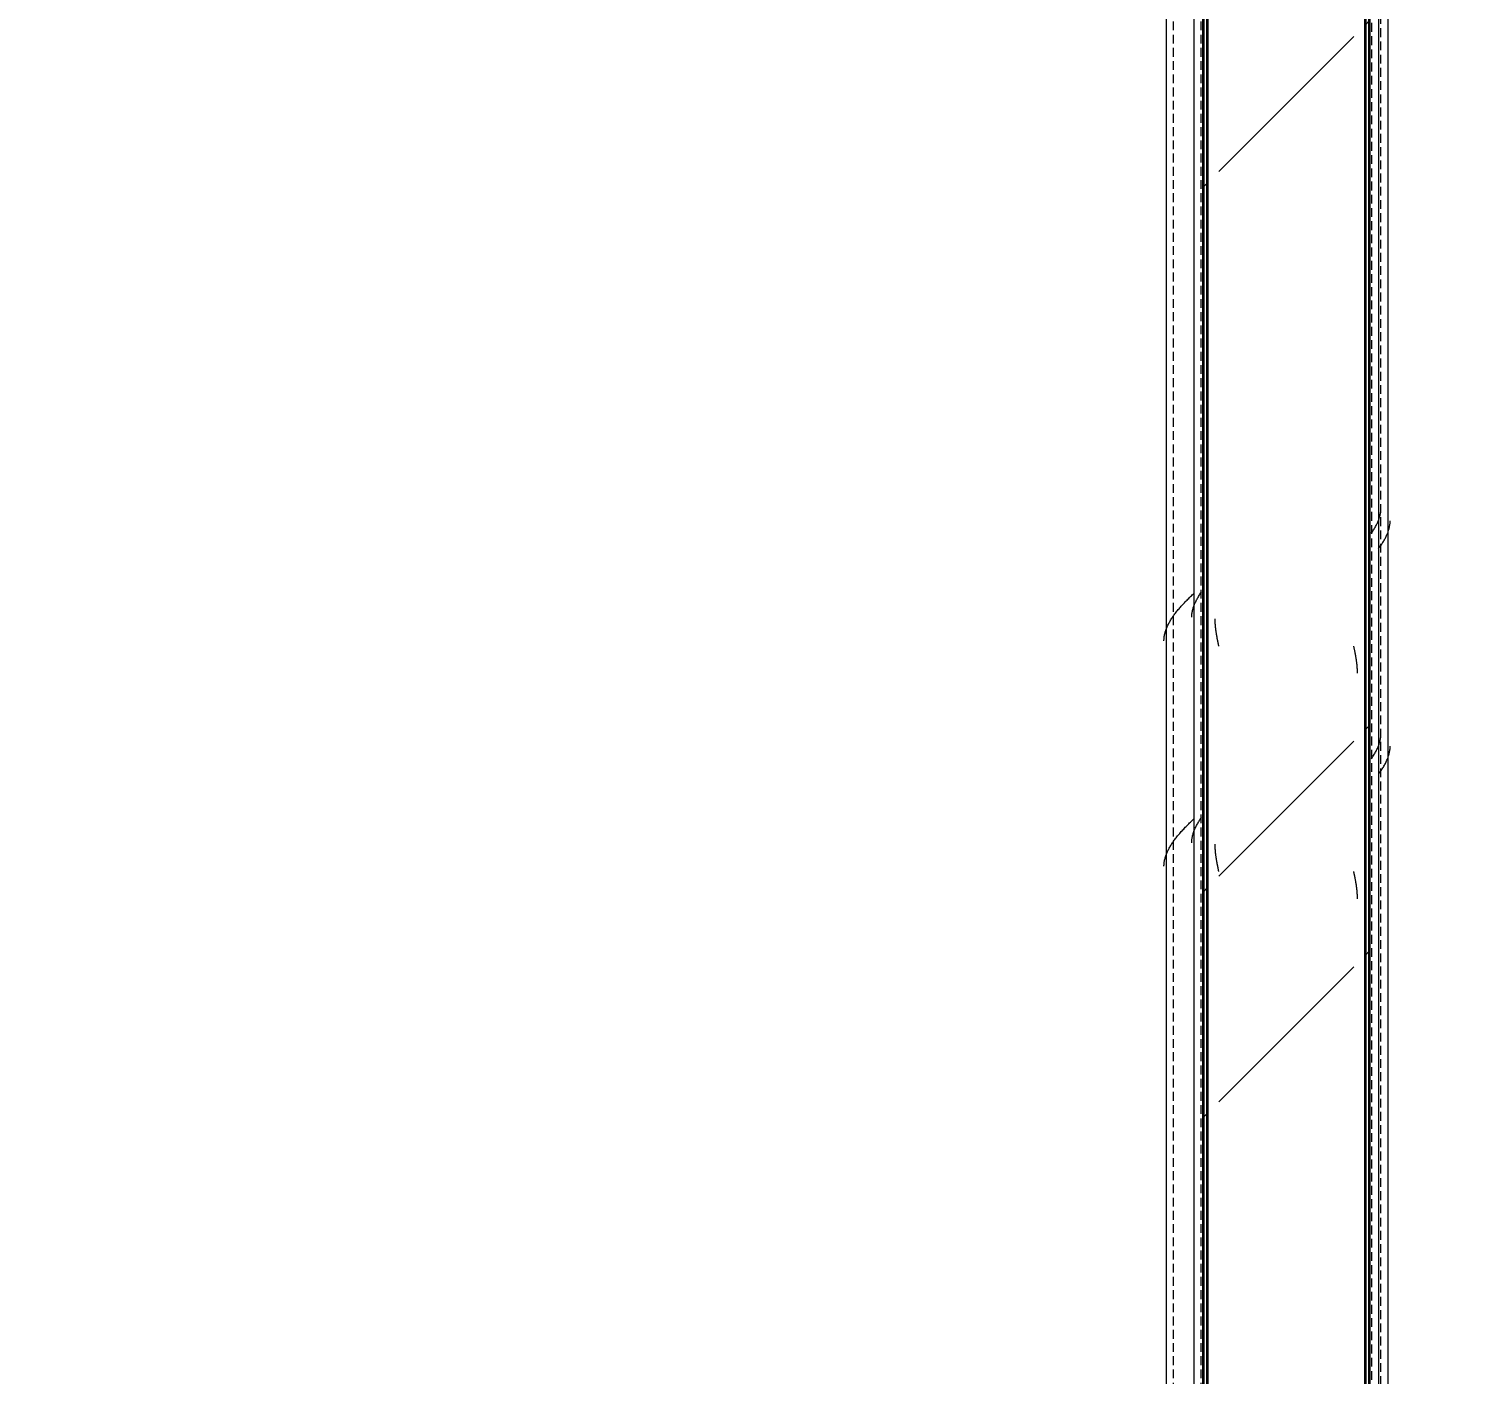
# Model space of a CAD drawing. Header units: centimetres. Extents: x -11896 to 2794, y -437 to 1921.
# Drawn here: x -3229.1 to -3151.5, y 218.5 to 291.3 of the extents above; entities that cross this region are included whole.
import ezdxf

# ---------------------------------------------------------------- set-up
doc = ezdxf.new("R2010")
doc.units = ezdxf.units.CM
doc.linetypes.add('Hidden', pattern=[0.714375, 0.47625, -0.238125])
for name, color, linetype, lineweight in [('A-ANNO-DIMS', 7, 'Continuous', 9), ('A-ANNO-DIMS-100', 7, 'Continuous', 9), ('S-COLS', 7, 'Continuous', 9)]:
    doc.layers.add(name, color=color, linetype=linetype, lineweight=lineweight)
doc.styles.add('Century Gothic_1', font='GOTHIC.TTF', dxfattribs={"height": 15})
doc.dimstyles.new('FCA_N_Cotas_E100', dxfattribs={"dimscale": 30.48, "dimtxt": 15.662524, "dimasz": 0.492126, "dimexe": 0.656168, "dimexo": 0.656168, "dimgap": 0.032808, "dimtad": 1, "dimlfac": 0.01, "dimrnd": 0.01, "dimzin": 0, "dimdsep": 46, "dimtxsty": 'Century Gothic_1', "dimblk1": 'OBLIQUE', "dimblk2": 'OBLIQUE', "dimsah": 1, "dimcen": 0.09, "dimdle": 0.656168, "dimazin": 2, "dimtfac": 1, "dimtdec": 4, "dimtix": 1, "dimtmove": 0, "dimatfit": 3, "dimfxl": 1, "dimtvp": 1, "dimtolj": 1, "dimtzin": 0, "dimarcsym": 2})
pattern_1 = [(45, (-5061.785, 712), (-25.1447, 25.1447), []), (45, (-5061.785, 750.1), (-25.1447, 25.1447), [])]

# ---------------------------------------------------------------- blocks, each defined once
blk = doc.blocks.new('FP_28-Sección 2-2')
at = {"layer": 'S-COLS'}
blk.add_line((-4606.754, 94), (-4606.754, 375.859), dxfattribs=at)
at = {"layer": 'S-COLS', "color": 9, "true_color": 0xc0c0c0}
for p, q in [((-4606.792, 264.626), (-4606.773, 264.672)), ((-4606.773, 264.672), (-4606.756, 264.719)), ((-4606.756, 264.719), (-4606.74, 264.766)), ((-4606.74, 264.766), (-4606.725, 264.813)), ((-4606.725, 264.813), (-4606.711, 264.86)), ((-4606.711, 264.86), (-4606.698, 264.907)), ((-4606.698, 264.907), (-4606.687, 264.954)), ((-4606.687, 264.954), (-4606.676, 265.001)), ((-4606.676, 265.001), (-4606.667, 265.048)), ((-4606.667, 265.048), (-4606.659, 265.094)), ((-4606.659, 265.094), (-4606.652, 265.141)), ((-4606.652, 265.141), (-4606.647, 265.188)), ((-4606.647, 265.188), (-4606.643, 265.235)), ((-4606.643, 265.235), (-4606.64, 265.282)), ((-4606.64, 265.282), (-4606.638, 265.329)), ((-4607.164, 263.969), (-4607.131, 264.016)), ((-4607.131, 264.016), (-4607.098, 264.063)), ((-4607.098, 264.063), (-4607.067, 264.11)), ((-4607.067, 264.11), (-4607.037, 264.157)), ((-4607.037, 264.157), (-4607.008, 264.204)), ((-4607.008, 264.204), (-4606.98, 264.251)), ((-4606.98, 264.251), (-4606.952, 264.297)), ((-4606.952, 264.297), (-4606.926, 264.344)), ((-4606.926, 264.344), (-4606.901, 264.391)), ((-4606.901, 264.391), (-4606.877, 264.438)), ((-4606.877, 264.438), (-4606.854, 264.485)), ((-4606.854, 264.485), (-4606.832, 264.532)), ((-4606.832, 264.532), (-4606.812, 264.579)), ((-4606.812, 264.579), (-4606.792, 264.626)), ((-4606.647, 252.999), (-4606.643, 253.046)), ((-4606.643, 253.046), (-4606.64, 253.093)), ((-4606.64, 253.093), (-4606.638, 253.139)), ((-4606.901, 252.202), (-4606.877, 252.249)), ((-4606.877, 252.249), (-4606.854, 252.296)), ((-4606.854, 252.296), (-4606.832, 252.342)), ((-4606.832, 252.342), (-4606.812, 252.389)), ((-4606.812, 252.389), (-4606.792, 252.436)), ((-4606.792, 252.436), (-4606.773, 252.483)), ((-4606.773, 252.483), (-4606.756, 252.53)), ((-4606.756, 252.53), (-4606.74, 252.577)), ((-4606.74, 252.577), (-4606.725, 252.624)), ((-4606.725, 252.624), (-4606.711, 252.671)), ((-4606.711, 252.671), (-4606.698, 252.717)), ((-4606.698, 252.717), (-4606.687, 252.764)), ((-4606.687, 252.764), (-4606.676, 252.811)), ((-4606.676, 252.811), (-4606.667, 252.858)), ((-4606.667, 252.858), (-4606.659, 252.905)), ((-4606.659, 252.905), (-4606.652, 252.952)), ((-4606.652, 252.952), (-4606.647, 252.999)), ((-4607.164, 251.78), (-4607.131, 251.827)), ((-4607.131, 251.827), (-4607.098, 251.874)), ((-4607.098, 251.874), (-4607.067, 251.92)), ((-4607.067, 251.92), (-4607.037, 251.967)), ((-4607.037, 251.967), (-4607.008, 252.014)), ((-4607.008, 252.014), (-4606.98, 252.061)), ((-4606.98, 252.061), (-4606.952, 252.108)), ((-4606.952, 252.108), (-4606.926, 252.155)), ((-4606.926, 252.155), (-4606.901, 252.202))]:
    blk.add_line(p, q, dxfattribs=at)
blk = doc.blocks.new('FP_29-Sección 2-2')
at = {"layer": 'S-COLS'}
blk.add_line((-4616.754, 375.859), (-4616.754, 94), dxfattribs=at)
at = {"layer": 'S-COLS', "color": 9, "true_color": 0xc0c0c0}
for p, q in [((-4616.377, 260.751), (-4616.344, 260.798)), ((-4616.782, 259.954), (-4616.767, 260.001)), ((-4616.767, 260.001), (-4616.751, 260.047)), ((-4616.751, 260.047), (-4616.734, 260.094)), ((-4616.734, 260.094), (-4616.715, 260.141)), ((-4616.715, 260.141), (-4616.696, 260.188)), ((-4616.696, 260.188), (-4616.675, 260.235)), ((-4616.675, 260.235), (-4616.653, 260.282)), ((-4616.653, 260.282), (-4616.63, 260.329)), ((-4616.63, 260.329), (-4616.606, 260.376)), ((-4616.606, 260.376), (-4616.581, 260.423)), ((-4616.581, 260.423), (-4616.555, 260.469)), ((-4616.555, 260.469), (-4616.527, 260.516)), ((-4616.527, 260.516), (-4616.499, 260.563)), ((-4616.499, 260.563), (-4616.47, 260.61)), ((-4616.47, 260.61), (-4616.44, 260.657)), ((-4616.44, 260.657), (-4616.409, 260.704)), ((-4616.409, 260.704), (-4616.377, 260.751)), ((-4616.869, 259.438), (-4616.868, 259.485)), ((-4616.868, 259.485), (-4616.864, 259.532)), ((-4616.864, 259.532), (-4616.86, 259.579)), ((-4616.86, 259.579), (-4616.855, 259.625)), ((-4616.855, 259.625), (-4616.848, 259.672)), ((-4616.848, 259.672), (-4616.84, 259.719)), ((-4616.84, 259.719), (-4616.831, 259.766)), ((-4616.831, 259.766), (-4616.821, 259.813)), ((-4616.821, 259.813), (-4616.809, 259.86)), ((-4616.809, 259.86), (-4616.796, 259.907)), ((-4616.796, 259.907), (-4616.782, 259.954)), ((-4616.527, 248.327), (-4616.499, 248.374)), ((-4616.499, 248.374), (-4616.47, 248.421)), ((-4616.47, 248.421), (-4616.44, 248.468)), ((-4616.44, 248.468), (-4616.409, 248.514)), ((-4616.409, 248.514), (-4616.377, 248.561)), ((-4616.377, 248.561), (-4616.344, 248.608)), ((-4616.84, 247.53), (-4616.831, 247.577)), ((-4616.831, 247.577), (-4616.821, 247.624)), ((-4616.821, 247.624), (-4616.809, 247.67)), ((-4616.809, 247.67), (-4616.796, 247.717)), ((-4616.796, 247.717), (-4616.782, 247.764)), ((-4616.782, 247.764), (-4616.767, 247.811)), ((-4616.767, 247.811), (-4616.751, 247.858)), ((-4616.751, 247.858), (-4616.734, 247.905)), ((-4616.734, 247.905), (-4616.715, 247.952)), ((-4616.715, 247.952), (-4616.696, 247.999)), ((-4616.696, 247.999), (-4616.675, 248.046)), ((-4616.675, 248.046), (-4616.653, 248.092)), ((-4616.653, 248.092), (-4616.63, 248.139)), ((-4616.63, 248.139), (-4616.606, 248.186)), ((-4616.606, 248.186), (-4616.581, 248.233)), ((-4616.581, 248.233), (-4616.555, 248.28)), ((-4616.555, 248.28), (-4616.527, 248.327)), ((-4616.869, 247.248), (-4616.868, 247.295)), ((-4616.868, 247.295), (-4616.864, 247.342)), ((-4616.864, 247.342), (-4616.86, 247.389)), ((-4616.86, 247.389), (-4616.855, 247.436)), ((-4616.855, 247.436), (-4616.848, 247.483)), ((-4616.848, 247.483), (-4616.84, 247.53))]:
    blk.add_line(p, q, dxfattribs=at)
blk = doc.blocks.new('FP_30-Sección 2-2')
at = {"layer": 'S-COLS', "color": 9, "true_color": 0xc0c0c0}
for p, q in [((-4615.602, 259.333), (-4615.602, 259.356)), ((-4615.602, 259.309), (-4615.602, 259.333)), ((-4615.601, 259.286), (-4615.602, 259.309)), ((-4615.601, 259.262), (-4615.601, 259.286)), ((-4615.6, 259.239), (-4615.601, 259.262)), ((-4615.599, 259.216), (-4615.6, 259.239)), ((-4615.598, 259.192), (-4615.599, 259.216)), ((-4615.597, 259.169), (-4615.598, 259.192)), ((-4615.596, 259.146), (-4615.597, 259.169)), ((-4615.595, 259.122), (-4615.596, 259.146)), ((-4615.593, 259.099), (-4615.595, 259.122)), ((-4615.592, 259.075), (-4615.593, 259.099)), ((-4615.59, 259.052), (-4615.592, 259.075)), ((-4615.589, 259.029), (-4615.59, 259.052)), ((-4615.587, 259.005), (-4615.589, 259.029)), ((-4615.585, 258.982), (-4615.587, 259.005)), ((-4615.583, 258.959), (-4615.585, 258.982)), ((-4615.581, 258.935), (-4615.583, 258.959)), ((-4615.578, 258.912), (-4615.581, 258.935)), ((-4615.576, 258.888), (-4615.578, 258.912)), ((-4615.574, 258.865), (-4615.576, 258.888)), ((-4615.571, 258.842), (-4615.574, 258.865)), ((-4615.568, 258.818), (-4615.571, 258.842)), ((-4615.565, 258.795), (-4615.568, 258.818)), ((-4615.563, 258.772), (-4615.565, 258.795)), ((-4615.56, 258.748), (-4615.563, 258.772)), ((-4615.556, 258.725), (-4615.56, 258.748)), ((-4615.553, 258.701), (-4615.556, 258.725)), ((-4615.55, 258.678), (-4615.553, 258.701)), ((-4615.547, 258.655), (-4615.55, 258.678)), ((-4615.543, 258.631), (-4615.547, 258.655)), ((-4615.54, 258.608), (-4615.543, 258.631)), ((-4615.536, 258.584), (-4615.54, 258.608)), ((-4615.532, 258.561), (-4615.536, 258.584)), ((-4615.529, 258.538), (-4615.532, 258.561)), ((-4615.525, 258.514), (-4615.529, 258.538)), ((-4615.521, 258.491), (-4615.525, 258.514)), ((-4615.517, 258.468), (-4615.521, 258.491)), ((-4615.513, 258.444), (-4615.517, 258.468)), ((-4615.509, 258.421), (-4615.513, 258.444)), ((-4615.504, 258.397), (-4615.509, 258.421)), ((-4615.5, 258.374), (-4615.504, 258.397)), ((-4615.496, 258.351), (-4615.5, 258.374)), ((-4615.491, 258.327), (-4615.496, 258.351)), ((-4615.487, 258.304), (-4615.491, 258.327)), ((-4615.483, 258.281), (-4615.487, 258.304)), ((-4615.478, 258.257), (-4615.483, 258.281)), ((-4615.473, 258.234), (-4615.478, 258.257)), ((-4615.469, 258.21), (-4615.473, 258.234)), ((-4615.464, 258.187), (-4615.469, 258.21)), ((-4615.459, 258.164), (-4615.464, 258.187)), ((-4615.455, 258.14), (-4615.459, 258.164)), ((-4615.45, 258.117), (-4615.455, 258.14)), ((-4615.445, 258.094), (-4615.45, 258.117)), ((-4615.44, 258.07), (-4615.445, 258.094)), ((-4615.435, 258.047), (-4615.44, 258.07)), ((-4615.431, 258.023), (-4615.435, 258.047)), ((-4615.426, 258), (-4615.431, 258.023)), ((-4615.421, 257.977), (-4615.426, 258)), ((-4615.416, 257.953), (-4615.421, 257.977)), ((-4615.411, 257.93), (-4615.416, 257.953)), ((-4615.406, 257.907), (-4615.411, 257.93)), ((-4615.401, 257.883), (-4615.406, 257.907)), ((-4615.602, 247.143), (-4615.602, 247.167)), ((-4615.602, 247.12), (-4615.602, 247.143)), ((-4615.601, 247.096), (-4615.602, 247.12)), ((-4615.601, 247.073), (-4615.601, 247.096)), ((-4615.6, 247.05), (-4615.601, 247.073)), ((-4615.599, 247.026), (-4615.6, 247.05)), ((-4615.598, 247.003), (-4615.599, 247.026)), ((-4615.597, 246.979), (-4615.598, 247.003)), ((-4615.596, 246.956), (-4615.597, 246.979)), ((-4615.595, 246.933), (-4615.596, 246.956)), ((-4615.593, 246.909), (-4615.595, 246.933)), ((-4615.592, 246.886), (-4615.593, 246.909)), ((-4615.59, 246.863), (-4615.592, 246.886)), ((-4615.589, 246.839), (-4615.59, 246.863)), ((-4615.587, 246.816), (-4615.589, 246.839)), ((-4615.585, 246.792), (-4615.587, 246.816)), ((-4615.583, 246.769), (-4615.585, 246.792)), ((-4615.581, 246.746), (-4615.583, 246.769)), ((-4615.578, 246.722), (-4615.581, 246.746)), ((-4615.576, 246.699), (-4615.578, 246.722)), ((-4615.574, 246.676), (-4615.576, 246.699)), ((-4615.571, 246.652), (-4615.574, 246.676)), ((-4615.568, 246.629), (-4615.571, 246.652)), ((-4615.565, 246.605), (-4615.568, 246.629)), ((-4615.563, 246.582), (-4615.565, 246.605)), ((-4615.56, 246.559), (-4615.563, 246.582)), ((-4615.556, 246.535), (-4615.56, 246.559)), ((-4615.553, 246.512), (-4615.556, 246.535)), ((-4615.55, 246.489), (-4615.553, 246.512)), ((-4615.547, 246.465), (-4615.55, 246.489)), ((-4615.543, 246.442), (-4615.547, 246.465)), ((-4615.54, 246.418), (-4615.543, 246.442)), ((-4615.536, 246.395), (-4615.54, 246.418)), ((-4615.532, 246.372), (-4615.536, 246.395)), ((-4615.529, 246.348), (-4615.532, 246.372)), ((-4615.525, 246.325), (-4615.529, 246.348)), ((-4615.521, 246.302), (-4615.525, 246.325)), ((-4615.517, 246.278), (-4615.521, 246.302)), ((-4615.513, 246.255), (-4615.517, 246.278)), ((-4615.509, 246.231), (-4615.513, 246.255)), ((-4615.504, 246.208), (-4615.509, 246.231)), ((-4615.5, 246.185), (-4615.504, 246.208)), ((-4615.496, 246.161), (-4615.5, 246.185)), ((-4615.491, 246.138), (-4615.496, 246.161)), ((-4615.487, 246.115), (-4615.491, 246.138)), ((-4615.483, 246.091), (-4615.487, 246.115)), ((-4615.478, 246.068), (-4615.483, 246.091)), ((-4615.473, 246.044), (-4615.478, 246.068)), ((-4615.469, 246.021), (-4615.473, 246.044)), ((-4615.464, 245.998), (-4615.469, 246.021)), ((-4615.459, 245.974), (-4615.464, 245.998)), ((-4615.455, 245.951), (-4615.459, 245.974)), ((-4615.45, 245.927), (-4615.455, 245.951)), ((-4615.445, 245.904), (-4615.45, 245.927)), ((-4615.44, 245.881), (-4615.445, 245.904)), ((-4615.435, 245.857), (-4615.44, 245.881)), ((-4615.431, 245.834), (-4615.435, 245.857)), ((-4615.426, 245.811), (-4615.431, 245.834)), ((-4615.421, 245.787), (-4615.426, 245.811)), ((-4615.416, 245.764), (-4615.421, 245.787)), ((-4615.411, 245.74), (-4615.416, 245.764)), ((-4615.406, 245.717), (-4615.411, 245.74)), ((-4615.401, 245.694), (-4615.406, 245.717))]:
    blk.add_line(p, q, dxfattribs=at)
blk = doc.blocks.new('FP_31-Sección 2-2')
at = {"layer": 'S-COLS', "color": 9, "true_color": 0xc0c0c0}
for p, q in [((-4608.101, 257.86), (-4608.106, 257.883)), ((-4608.096, 257.837), (-4608.101, 257.86)), ((-4608.091, 257.813), (-4608.096, 257.837)), ((-4608.086, 257.79), (-4608.091, 257.813)), ((-4608.081, 257.767), (-4608.086, 257.79)), ((-4608.077, 257.743), (-4608.081, 257.767)), ((-4608.072, 257.72), (-4608.077, 257.743)), ((-4608.067, 257.696), (-4608.072, 257.72)), ((-4608.062, 257.673), (-4608.067, 257.696)), ((-4608.057, 257.65), (-4608.062, 257.673)), ((-4608.052, 257.626), (-4608.057, 257.65)), ((-4608.048, 257.603), (-4608.052, 257.626)), ((-4608.043, 257.58), (-4608.048, 257.603)), ((-4608.038, 257.556), (-4608.043, 257.58)), ((-4608.034, 257.533), (-4608.038, 257.556)), ((-4608.029, 257.509), (-4608.034, 257.533)), ((-4608.025, 257.486), (-4608.029, 257.509)), ((-4608.02, 257.463), (-4608.025, 257.486)), ((-4608.016, 257.439), (-4608.02, 257.463)), ((-4608.011, 257.416), (-4608.016, 257.439)), ((-4608.007, 257.392), (-4608.011, 257.416)), ((-4608.003, 257.369), (-4608.007, 257.392)), ((-4607.998, 257.346), (-4608.003, 257.369)), ((-4607.994, 257.322), (-4607.998, 257.346)), ((-4607.99, 257.299), (-4607.994, 257.322)), ((-4607.986, 257.276), (-4607.99, 257.299)), ((-4607.982, 257.252), (-4607.986, 257.276)), ((-4607.978, 257.229), (-4607.982, 257.252)), ((-4607.975, 257.205), (-4607.978, 257.229)), ((-4607.971, 257.182), (-4607.975, 257.205)), ((-4607.967, 257.159), (-4607.971, 257.182)), ((-4607.964, 257.135), (-4607.967, 257.159)), ((-4607.96, 257.112), (-4607.964, 257.135)), ((-4607.957, 257.089), (-4607.96, 257.112)), ((-4607.954, 257.065), (-4607.957, 257.089)), ((-4607.951, 257.042), (-4607.954, 257.065)), ((-4607.948, 257.018), (-4607.951, 257.042)), ((-4607.945, 256.995), (-4607.948, 257.018)), ((-4607.942, 256.972), (-4607.945, 256.995)), ((-4607.939, 256.948), (-4607.942, 256.972)), ((-4607.936, 256.925), (-4607.939, 256.948)), ((-4607.934, 256.902), (-4607.936, 256.925)), ((-4607.931, 256.878), (-4607.934, 256.902)), ((-4607.929, 256.855), (-4607.931, 256.878)), ((-4607.926, 256.831), (-4607.929, 256.855)), ((-4607.924, 256.808), (-4607.926, 256.831)), ((-4607.922, 256.785), (-4607.924, 256.808)), ((-4607.92, 256.761), (-4607.922, 256.785)), ((-4607.918, 256.738), (-4607.92, 256.761)), ((-4607.917, 256.715), (-4607.918, 256.738)), ((-4607.915, 256.691), (-4607.917, 256.715)), ((-4607.914, 256.668), (-4607.915, 256.691)), ((-4607.912, 256.644), (-4607.914, 256.668)), ((-4607.911, 256.621), (-4607.912, 256.644)), ((-4607.91, 256.598), (-4607.911, 256.621)), ((-4607.909, 256.574), (-4607.91, 256.598)), ((-4607.908, 256.551), (-4607.909, 256.574)), ((-4607.907, 256.528), (-4607.908, 256.551)), ((-4607.906, 256.504), (-4607.907, 256.528)), ((-4607.906, 256.481), (-4607.906, 256.504)), ((-4607.906, 256.457), (-4607.906, 256.481)), ((-4607.905, 256.434), (-4607.906, 256.457)), ((-4607.905, 256.411), (-4607.905, 256.434)), ((-4608.101, 245.671), (-4608.106, 245.694)), ((-4608.096, 245.647), (-4608.101, 245.671)), ((-4608.091, 245.624), (-4608.096, 245.647)), ((-4608.086, 245.6), (-4608.091, 245.624)), ((-4608.081, 245.577), (-4608.086, 245.6)), ((-4608.077, 245.554), (-4608.081, 245.577)), ((-4608.072, 245.53), (-4608.077, 245.554)), ((-4608.067, 245.507), (-4608.072, 245.53)), ((-4608.062, 245.484), (-4608.067, 245.507)), ((-4608.057, 245.46), (-4608.062, 245.484)), ((-4608.052, 245.437), (-4608.057, 245.46)), ((-4608.048, 245.413), (-4608.052, 245.437)), ((-4608.043, 245.39), (-4608.048, 245.413)), ((-4608.038, 245.367), (-4608.043, 245.39)), ((-4608.034, 245.343), (-4608.038, 245.367)), ((-4608.029, 245.32), (-4608.034, 245.343)), ((-4608.025, 245.297), (-4608.029, 245.32)), ((-4608.02, 245.273), (-4608.025, 245.297)), ((-4608.016, 245.25), (-4608.02, 245.273)), ((-4608.011, 245.226), (-4608.016, 245.25)), ((-4608.007, 245.203), (-4608.011, 245.226)), ((-4608.003, 245.18), (-4608.007, 245.203)), ((-4607.998, 245.156), (-4608.003, 245.18)), ((-4607.994, 245.133), (-4607.998, 245.156)), ((-4607.99, 245.11), (-4607.994, 245.133)), ((-4607.986, 245.086), (-4607.99, 245.11)), ((-4607.982, 245.063), (-4607.986, 245.086)), ((-4607.978, 245.039), (-4607.982, 245.063)), ((-4607.975, 245.016), (-4607.978, 245.039)), ((-4607.971, 244.993), (-4607.975, 245.016)), ((-4607.967, 244.969), (-4607.971, 244.993)), ((-4607.964, 244.946), (-4607.967, 244.969)), ((-4607.96, 244.923), (-4607.964, 244.946)), ((-4607.957, 244.899), (-4607.96, 244.923)), ((-4607.954, 244.876), (-4607.957, 244.899)), ((-4607.951, 244.852), (-4607.954, 244.876)), ((-4607.948, 244.829), (-4607.951, 244.852)), ((-4607.945, 244.806), (-4607.948, 244.829)), ((-4607.942, 244.782), (-4607.945, 244.806)), ((-4607.939, 244.759), (-4607.942, 244.782)), ((-4607.936, 244.735), (-4607.939, 244.759)), ((-4607.934, 244.712), (-4607.936, 244.735)), ((-4607.931, 244.689), (-4607.934, 244.712)), ((-4607.929, 244.665), (-4607.931, 244.689)), ((-4607.926, 244.642), (-4607.929, 244.665)), ((-4607.924, 244.619), (-4607.926, 244.642)), ((-4607.922, 244.595), (-4607.924, 244.619)), ((-4607.92, 244.572), (-4607.922, 244.595)), ((-4607.918, 244.548), (-4607.92, 244.572)), ((-4607.917, 244.525), (-4607.918, 244.548)), ((-4607.915, 244.502), (-4607.917, 244.525)), ((-4607.914, 244.478), (-4607.915, 244.502)), ((-4607.912, 244.455), (-4607.914, 244.478)), ((-4607.911, 244.432), (-4607.912, 244.455)), ((-4607.91, 244.408), (-4607.911, 244.432)), ((-4607.909, 244.385), (-4607.91, 244.408)), ((-4607.908, 244.361), (-4607.909, 244.385)), ((-4607.907, 244.338), (-4607.908, 244.361)), ((-4607.906, 244.315), (-4607.907, 244.338)), ((-4607.906, 244.291), (-4607.906, 244.315)), ((-4607.906, 244.268), (-4607.906, 244.291)), ((-4607.905, 244.245), (-4607.906, 244.268)), ((-4607.905, 244.221), (-4607.905, 244.245))]:
    blk.add_line(p, q, dxfattribs=at)
blk = doc.blocks.new('HSS Rectangular-Column - 100 x 100 mm-V27-Sección 2-2')
at = {"layer": 'S-COLS', "true_color": 0xc0c0c0}
h = blk.add_hatch(dxfattribs=at)
h.set_pattern_fill('FP_7', color=9, style=0, pattern_type=2)
h.set_pattern_definition(pattern_1)
h.paths.add_polyline_path([(-4616.013, 94), (-4616.013, 375.859), (-4616.257, 375.859), (-4616.257, 94)])
h.paths.add_polyline_path([(-4607.25, 94), (-4607.25, 375.859), (-4607.494, 375.859), (-4607.494, 94)])
h = blk.add_hatch(dxfattribs=at)
h.set_pattern_fill('FP_7', color=9, style=0, pattern_type=2)
h.set_pattern_definition(pattern_1)
h.paths.add_polyline_path([(-4613.587, 94), (-4608.106, 94), (-4608.106, 374.859), (-4609.236, 374.891), (-4609.343, 375.391), (-4609.532, 375.127), (-4610.033, 374.88), (-4610.706, 374.859), (-4613.587, 374.911), (-4613.989, 375.169), (-4614.22, 375.638), (-4614.254, 375.859), (-4615.401, 375.809), (-4615.401, 94)])
h.paths.add_polyline_path([(-4610.706, 375.359), (-4610.021, 375.665), (-4610.033, 375.859), (-4613.545, 375.809), (-4613.445, 375.625), (-4612.79, 375.359)])
at = {"layer": 'S-COLS', "linetype": 'Hidden'}
for p, q in [((-4616.354, 94), (-4616.354, 375.859)), ((-4607.154, 375.859), (-4607.154, 94))]:
    blk.add_line(p, q, dxfattribs=at)
at = {"layer": 'S-COLS', "lineweight": 35}
for p, q in [((-4616.257, 375.859), (-4616.257, 94)), ((-4616.013, 94), (-4616.013, 375.859)), ((-4607.494, 375.859), (-4607.494, 94)), ((-4607.25, 94), (-4607.25, 375.859))]:
    blk.add_line(p, q, dxfattribs=at)
at = {"layer": 'S-COLS'}
for name in ['FP_29-Sección 2-2', 'FP_28-Sección 2-2', 'FP_30-Sección 2-2', 'FP_31-Sección 2-2']:
    blk.add_blockref(name, (0, 0), dxfattribs=at)
blk = doc.blocks.new('FP_33-Sección 2-2')
at = {"layer": 'S-COLS'}
blk.add_line((-4606.254, 94), (-4606.254, 374.859), dxfattribs=at)
at = {"layer": 'S-COLS', "color": 9, "true_color": 0xc0c0c0}
for p, q in [((-4606.14, 264.608), (-4606.138, 264.654)), ((-4606.331, 263.86), (-4606.311, 263.906)), ((-4606.311, 263.906), (-4606.291, 263.953)), ((-4606.291, 263.953), (-4606.273, 264)), ((-4606.273, 264), (-4606.255, 264.047)), ((-4606.255, 264.047), (-4606.239, 264.093)), ((-4606.239, 264.093), (-4606.224, 264.14)), ((-4606.224, 264.14), (-4606.21, 264.187)), ((-4606.21, 264.187), (-4606.198, 264.234)), ((-4606.198, 264.234), (-4606.186, 264.28)), ((-4606.186, 264.28), (-4606.176, 264.327)), ((-4606.176, 264.327), (-4606.167, 264.374)), ((-4606.167, 264.374), (-4606.159, 264.421)), ((-4606.159, 264.421), (-4606.152, 264.467)), ((-4606.152, 264.467), (-4606.147, 264.514)), ((-4606.147, 264.514), (-4606.143, 264.561)), ((-4606.143, 264.561), (-4606.14, 264.608)), ((-4606.765, 263.158), (-4606.729, 263.205)), ((-4606.729, 263.205), (-4606.695, 263.252)), ((-4606.695, 263.252), (-4606.661, 263.299)), ((-4606.661, 263.299), (-4606.628, 263.345)), ((-4606.628, 263.345), (-4606.596, 263.392)), ((-4606.596, 263.392), (-4606.565, 263.439)), ((-4606.565, 263.439), (-4606.535, 263.486)), ((-4606.535, 263.486), (-4606.506, 263.532)), ((-4606.506, 263.532), (-4606.478, 263.579)), ((-4606.478, 263.579), (-4606.451, 263.626)), ((-4606.451, 263.626), (-4606.425, 263.673)), ((-4606.425, 263.673), (-4606.4, 263.719)), ((-4606.4, 263.719), (-4606.376, 263.766)), ((-4606.376, 263.766), (-4606.353, 263.813)), ((-4606.353, 263.813), (-4606.331, 263.86)), ((-4606.159, 252.231), (-4606.152, 252.278)), ((-4606.152, 252.278), (-4606.147, 252.325)), ((-4606.147, 252.325), (-4606.143, 252.372)), ((-4606.143, 252.372), (-4606.14, 252.418)), ((-4606.14, 252.418), (-4606.138, 252.465)), ((-4606.451, 251.436), (-4606.425, 251.483)), ((-4606.425, 251.483), (-4606.4, 251.53)), ((-4606.4, 251.53), (-4606.376, 251.577)), ((-4606.376, 251.577), (-4606.353, 251.623)), ((-4606.353, 251.623), (-4606.331, 251.67)), ((-4606.331, 251.67), (-4606.311, 251.717)), ((-4606.311, 251.717), (-4606.291, 251.764)), ((-4606.291, 251.764), (-4606.273, 251.81)), ((-4606.273, 251.81), (-4606.255, 251.857)), ((-4606.255, 251.857), (-4606.239, 251.904)), ((-4606.239, 251.904), (-4606.224, 251.951)), ((-4606.224, 251.951), (-4606.21, 251.997)), ((-4606.21, 251.997), (-4606.198, 252.044)), ((-4606.198, 252.044), (-4606.186, 252.091)), ((-4606.186, 252.091), (-4606.176, 252.138)), ((-4606.176, 252.138), (-4606.167, 252.185)), ((-4606.167, 252.185), (-4606.159, 252.231)), ((-4606.765, 250.969), (-4606.729, 251.016)), ((-4606.729, 251.016), (-4606.695, 251.062)), ((-4606.695, 251.062), (-4606.661, 251.109)), ((-4606.661, 251.109), (-4606.628, 251.156)), ((-4606.628, 251.156), (-4606.596, 251.203)), ((-4606.596, 251.203), (-4606.565, 251.249)), ((-4606.565, 251.249), (-4606.535, 251.296)), ((-4606.535, 251.296), (-4606.506, 251.343)), ((-4606.506, 251.343), (-4606.478, 251.39)), ((-4606.478, 251.39), (-4606.451, 251.436))]:
    blk.add_line(p, q, dxfattribs=at)
blk = doc.blocks.new('HSS Rectangular-Column - 100 x 100 mm-V32-Sección 2-2')
at = {"layer": 'S-COLS', "linetype": 'Hidden'}
blk.add_line((-4606.654, 374.859), (-4606.654, 94), dxfattribs=at)
at = {"layer": 'S-COLS'}
blk.add_blockref('FP_33-Sección 2-2', (0, 0), dxfattribs=at)
blk = doc.blocks.new('FP_35-Sección 2-2')
at = {"layer": 'S-COLS'}
blk.add_line((-4618.254, 374.859), (-4618.254, 94), dxfattribs=at)
at = {"layer": 'S-COLS', "color": 9, "true_color": 0xc0c0c0}
for p, q in [((-4617.512, 259.947), (-4617.472, 259.994)), ((-4617.472, 259.994), (-4617.43, 260.041)), ((-4617.43, 260.041), (-4617.388, 260.088)), ((-4617.388, 260.088), (-4617.345, 260.134)), ((-4617.345, 260.134), (-4617.301, 260.181)), ((-4617.301, 260.181), (-4617.257, 260.228)), ((-4617.257, 260.228), (-4617.213, 260.275)), ((-4617.213, 260.275), (-4617.168, 260.321)), ((-4617.168, 260.321), (-4617.122, 260.368)), ((-4617.122, 260.368), (-4617.076, 260.415)), ((-4617.076, 260.415), (-4617.03, 260.462)), ((-4617.03, 260.462), (-4616.983, 260.508)), ((-4616.983, 260.508), (-4616.935, 260.555)), ((-4616.935, 260.555), (-4616.888, 260.602)), ((-4616.888, 260.602), (-4616.84, 260.649)), ((-4616.84, 260.649), (-4616.791, 260.695)), ((-4616.791, 260.695), (-4616.743, 260.742)), ((-4618.056, 259.199), (-4618.029, 259.246)), ((-4618.029, 259.246), (-4618.001, 259.293)), ((-4618.001, 259.293), (-4617.972, 259.339)), ((-4617.972, 259.339), (-4617.942, 259.386)), ((-4617.942, 259.386), (-4617.911, 259.433)), ((-4617.911, 259.433), (-4617.879, 259.48)), ((-4617.879, 259.48), (-4617.846, 259.526)), ((-4617.846, 259.526), (-4617.813, 259.573)), ((-4617.813, 259.573), (-4617.778, 259.62)), ((-4617.778, 259.62), (-4617.742, 259.667)), ((-4617.742, 259.667), (-4617.706, 259.714)), ((-4617.706, 259.714), (-4617.669, 259.76)), ((-4617.669, 259.76), (-4617.631, 259.807)), ((-4617.631, 259.807), (-4617.592, 259.854)), ((-4617.592, 259.854), (-4617.553, 259.901)), ((-4617.553, 259.901), (-4617.512, 259.947)), ((-4618.348, 258.404), (-4618.34, 258.451)), ((-4618.34, 258.451), (-4618.331, 258.498)), ((-4618.331, 258.498), (-4618.321, 258.545)), ((-4618.321, 258.545), (-4618.309, 258.591)), ((-4618.309, 258.591), (-4618.297, 258.638)), ((-4618.297, 258.638), (-4618.283, 258.685)), ((-4618.283, 258.685), (-4618.268, 258.732)), ((-4618.268, 258.732), (-4618.252, 258.778)), ((-4618.252, 258.778), (-4618.235, 258.825)), ((-4618.235, 258.825), (-4618.216, 258.872)), ((-4618.216, 258.872), (-4618.197, 258.919)), ((-4618.197, 258.919), (-4618.176, 258.965)), ((-4618.176, 258.965), (-4618.154, 259.012)), ((-4618.154, 259.012), (-4618.131, 259.059)), ((-4618.131, 259.059), (-4618.107, 259.106)), ((-4618.107, 259.106), (-4618.082, 259.152)), ((-4618.082, 259.152), (-4618.056, 259.199)), ((-4618.369, 258.171), (-4618.368, 258.217)), ((-4618.368, 258.217), (-4618.364, 258.264)), ((-4618.364, 258.264), (-4618.36, 258.311)), ((-4618.36, 258.311), (-4618.355, 258.358)), ((-4618.355, 258.358), (-4618.348, 258.404)), ((-4616.983, 248.319), (-4616.935, 248.366)), ((-4616.935, 248.366), (-4616.888, 248.412)), ((-4616.888, 248.412), (-4616.84, 248.459)), ((-4616.84, 248.459), (-4616.791, 248.506)), ((-4616.791, 248.506), (-4616.743, 248.553)), ((-4617.669, 247.571), (-4617.631, 247.618)), ((-4617.631, 247.618), (-4617.592, 247.664)), ((-4617.592, 247.664), (-4617.553, 247.711)), ((-4617.553, 247.711), (-4617.512, 247.758)), ((-4617.512, 247.758), (-4617.472, 247.805)), ((-4617.472, 247.805), (-4617.43, 247.851)), ((-4617.43, 247.851), (-4617.388, 247.898)), ((-4617.388, 247.898), (-4617.345, 247.945)), ((-4617.345, 247.945), (-4617.301, 247.992)), ((-4617.301, 247.992), (-4617.257, 248.038)), ((-4617.257, 248.038), (-4617.213, 248.085)), ((-4617.213, 248.085), (-4617.168, 248.132)), ((-4617.168, 248.132), (-4617.122, 248.179)), ((-4617.122, 248.179), (-4617.076, 248.225)), ((-4617.076, 248.225), (-4617.03, 248.272)), ((-4617.03, 248.272), (-4616.983, 248.319)), ((-4618.176, 246.776), (-4618.154, 246.823)), ((-4618.154, 246.823), (-4618.131, 246.87)), ((-4618.131, 246.87), (-4618.107, 246.916)), ((-4618.107, 246.916), (-4618.082, 246.963)), ((-4618.082, 246.963), (-4618.056, 247.01)), ((-4618.056, 247.01), (-4618.029, 247.057)), ((-4618.029, 247.057), (-4618.001, 247.103)), ((-4618.001, 247.103), (-4617.972, 247.15)), ((-4617.972, 247.15), (-4617.942, 247.197)), ((-4617.942, 247.197), (-4617.911, 247.244)), ((-4617.911, 247.244), (-4617.879, 247.29)), ((-4617.879, 247.29), (-4617.846, 247.337)), ((-4617.846, 247.337), (-4617.813, 247.384)), ((-4617.813, 247.384), (-4617.778, 247.431)), ((-4617.778, 247.431), (-4617.742, 247.477)), ((-4617.742, 247.477), (-4617.706, 247.524)), ((-4617.706, 247.524), (-4617.669, 247.571)), ((-4618.369, 245.981), (-4618.368, 246.028)), ((-4618.368, 246.028), (-4618.364, 246.075)), ((-4618.364, 246.075), (-4618.36, 246.121)), ((-4618.36, 246.121), (-4618.355, 246.168)), ((-4618.355, 246.168), (-4618.348, 246.215)), ((-4618.348, 246.215), (-4618.34, 246.262)), ((-4618.34, 246.262), (-4618.331, 246.308)), ((-4618.331, 246.308), (-4618.321, 246.355)), ((-4618.321, 246.355), (-4618.309, 246.402)), ((-4618.309, 246.402), (-4618.297, 246.449)), ((-4618.297, 246.449), (-4618.283, 246.495)), ((-4618.283, 246.495), (-4618.268, 246.542)), ((-4618.268, 246.542), (-4618.252, 246.589)), ((-4618.252, 246.589), (-4618.235, 246.636)), ((-4618.235, 246.636), (-4618.216, 246.682)), ((-4618.216, 246.682), (-4618.197, 246.729)), ((-4618.197, 246.729), (-4618.176, 246.776))]:
    blk.add_line(p, q, dxfattribs=at)
blk = doc.blocks.new('HSS Rectangular-Column - 100 x 100 mm-V34-Sección 2-2')
at = {"layer": 'S-COLS', "linetype": 'Hidden'}
blk.add_line((-4617.854, 94), (-4617.854, 374.859), dxfattribs=at)
at = {"layer": 'S-COLS'}
blk.add_blockref('FP_35-Sección 2-2', (0, 0), dxfattribs=at)
blk = doc.blocks.new('DIMBLOCK31-Sección 2-2')
at = {"layer": 'A-ANNO-DIMS-100', "lineweight": 35}
for p, q in [((-2430.668, 386.859), (-2438.168, 394.359)), ((-2430.668, 386.859), (-2423.168, 379.359)), ((-2430.668, 94), (-2438.168, 101.5)), ((-2430.668, 94), (-2423.168, 86.5))]:
    blk.add_line(p, q, dxfattribs=at)
at = {"layer": 'A-ANNO-DIMS-100'}
for p, q in [((-2430.668, 386.859), (-2450.668, 386.859)), ((-2430.668, 386.859), (-2430.668, 74)), ((-2430.668, 386.859), (-2258.875, 386.859)), ((-2430.668, 94), (-3209.083, 94)), ((-2430.668, 94), (-2410.668, 94))]:
    blk.add_line(p, q, dxfattribs=at)
at = {"layer": 'A-ANNO-DIMS-100', "color": 0, "insert": (-2450.894, 220.043), "char_height": 15, "width": 48.92674, "attachment_point": 1, "rotation": 90, "line_spacing_factor": 0.984502, "style": 'Century Gothic_1'}
blk.add_mtext('2.93', dxfattribs=at)
blk = doc.blocks.new('_Oblique')
at = {"color": 0, "linetype": 'ByBlock', "lineweight": -2}
blk.add_line((-0.5, -0.5), (0.5, 0.5), dxfattribs=at)

msp = doc.modelspace()

# ---------------------------------------------------------------- block references
at = {"layer": 'S-COLS'}
for name in ['HSS Rectangular-Column - 100 x 100 mm-V27-Sección 2-2', 'HSS Rectangular-Column - 100 x 100 mm-V34-Sección 2-2', 'HSS Rectangular-Column - 100 x 100 mm-V32-Sección 2-2']:
    msp.add_blockref(name, (1450.659, 0), dxfattribs=at)

# ---------------------------------------------------------------- dimensions: what is measured, and where the dimension line sits
at = {"layer": 'A-ANNO-DIMS'}
dim = msp.add_linear_dim(base=(-2430.668, 94), p1=(-2238.875, 386.859), p2=(-3229.083, 94), angle=90, dimstyle='FCA_N_Cotas_E100', override={"dimpost": '<>', "dimfxl": 1032.606836}, dxfattribs=at)
dim.commit()
dim.dimension.update_dxf_attribs({"geometry": 'DIMBLOCK31-Sección 2-2', "text_midpoint": (-2439.545, 240.429)})

doc.saveas('drawing.dxf')
